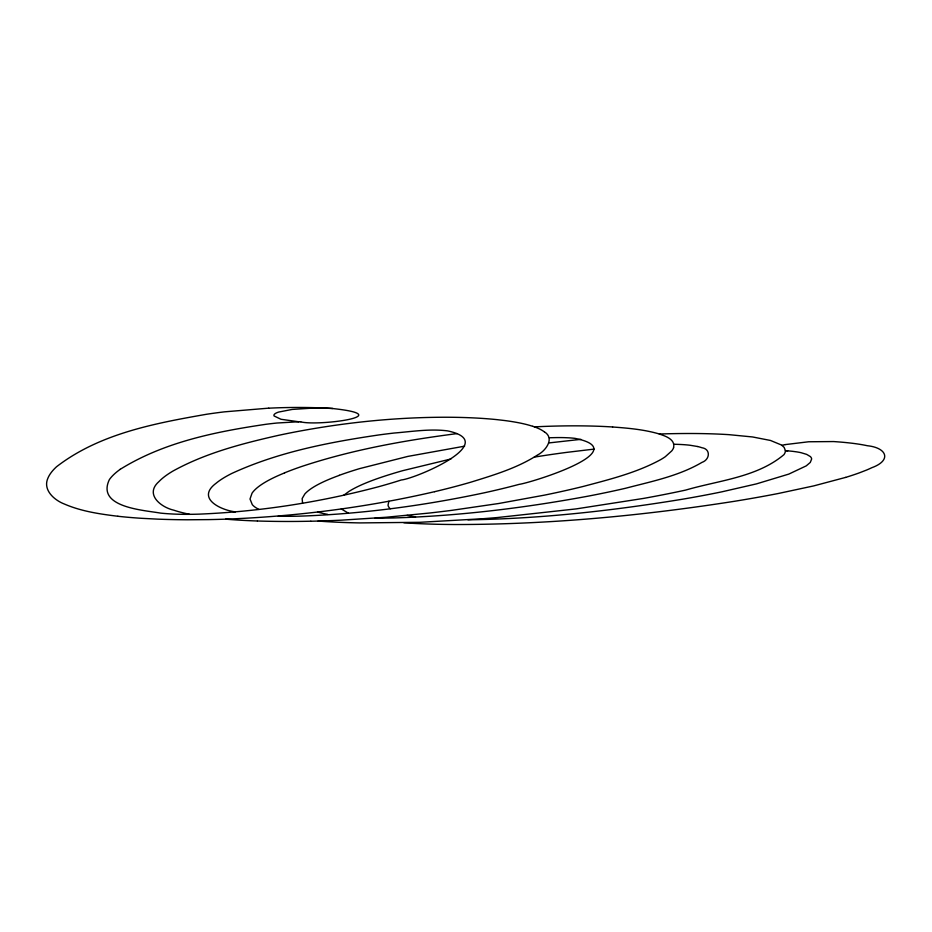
<?xml version="1.0" encoding="UTF-8"?>
<svg xmlns="http://www.w3.org/2000/svg" width="932" height="932" viewBox="0 0 932 932"><rect width="100%" height="100%" fill="white"/><g stroke="black" fill="none" stroke-linecap="round" stroke-linejoin="round"><path stroke-width="1.4" d="M673.58 447.721C675.653 438.879 664.353 435.722 657.98 433.601C643.197 429.442 627.807 428.103 612.545 426.984M388.877 501.241L388.038 505.167A380.524 39.284 -1.7 0 0 390.252 508.767M343.71 495.288L348.743 491.572A828.711 80.909 -2.8 0 1 383.262 476.602A866.993 83.752 -2.9 0 1 402.764 470.66L450.89 458.998M120.216 469.32C164.032 442.024 215.921 431.667 266.354 424.235A120.065 17.289 -0.1 0 1 276.979 423.023L298.531 421.753M845.58 477.417L813.683 485.91L778.406 493.471A1039.168 144.751 1.6 0 1 734.125 501.346C641.705 515.804 548.214 524.611 454.618 524.518A111.689 11.091 -0.7 0 1 447.418 524.448L441.745 524.367A110.256 10.928 -0.7 0 1 403.882 522.77M434.615 491.677C367.103 507.334 298.042 516.188 228.818 519.042A120.834 12.349 0.3 0 1 208.5 519.613L187.845 519.776A89.856 9.029 0.3 0 1 175.123 519.637A87.107 8.738 0.3 0 1 157.566 519.136L141.326 518.297A108.66 11.021 0.2 0 1 117.898 516.258M785.14 444.611L808.65 441.768L833.569 441.558A118.667 15.005 -2 0 1 852.279 443.271L852.5 443.294A129.874 16.38 -1.9 0 1 867.273 445.717C886.903 447.698 892.075 460.361 871.711 467.748A493.238 63.644 -0.4 0 1 866.352 470.136L859.793 472.687A617.415 81.189 0.1 0 1 845.569 477.417M534.351 457.076L546.362 455.224A333.47 37.991 -1.9 0 1 566.738 452.37L594.162 449.096M464.59 446.172L407.878 456.4L359.507 468.645A857.277 85.138 -2.8 0 0 339.201 475.343M457.099 433.601C404.476 440.382 351.9 449.783 301.455 466.559A1001.399 99.002 -3 0 0 284.505 472.873M548.855 442.933L580.904 439.345M268.707 408.158L224.402 411.851A209.059 30.22 -0.2 0 0 206.52 414.274C154.456 423.373 99.293 433.753 56.561 466.734A1347.404 141.85 -3.4 0 0 48.01 477.941C42.464 489.801 54.219 500.123 64.308 504.002C81.224 511.342 99.677 514.033 117.84 516.258M534.327 426.856L540.898 426.565A118.853 16.543 -1.2 0 1 563.301 425.924A103.219 14.493 -1.2 0 1 612.615 426.973M549.426 437.749L556.311 437.597A32.119 4.485 -1.2 0 1 564.163 437.632L568.8 437.83A25.514 3.577 -1.2 0 1 570.384 437.923A28.344 3.973 -1.2 0 1 575.067 438.378C636.265 450.68 529.236 483.172 519.275 484.325A1983.937 243.893 4.9 0 1 484.419 492.772C424.945 505.447 364.424 513.637 303.646 516.013A60.126 6.105 -0.1 0 1 288.268 516.316M310.857 521.233L313.909 521.163A142.235 14.679 -0.1 0 0 341.496 520.161L386.104 517.26L429.582 513.019A623.799 76.284 1.2 0 0 452.137 510.293L498.713 503.501L544.078 495.207A1957.817 250.871 4.8 0 0 583.723 486.318C609.901 479.351 636.707 472.71 660.648 459.651A642.94 87.375 1.2 0 0 665.297 456.703L671.716 450.937A416.359 56.712 0.2 0 0 673.591 447.721M467.969 519.811C540.001 518.844 611.823 510.818 682.853 499.156A994.677 136.468 1.8 0 0 721.962 491.805L756.423 483.894L788.833 474.085L806.238 465.872L810.281 462.435L811.632 459.057A170.871 21.401 -1.5 0 0 810.362 456.587L806.693 454.397L801.147 452.719A66.428 8.365 -1.9 0 0 796.72 451.88L793.016 451.379A49.78 6.291 -2 0 0 786.561 450.785L785.373 450.692M288.256 516.305L283.969 516.305A40.076 4.031 -0.1 0 1 278.598 516.235L278.272 516.223M673.906 444.273L675.618 444.308A36.616 4.881 -1.6 0 1 684.286 444.704A39.424 5.254 -1.6 0 1 690.123 445.263L697.614 446.521M257.43 520.988L259.958 521.07A101.646 10.264 -0.1 0 0 310.81 521.209M787.691 450.867L786.561 450.785M301.106 421.928C318.196 426.204 399.712 415.707 332.689 408.542A40.053 6.303 0 0 0 312.628 408.111L292.182 409.428L278.61 412.072A48.732 7.642 0 0 0 274.078 415.963L280.986 419.272L298.694 421.765M300.733 421.905L299.067 421.788M415.544 516.922L407.051 515.384M235.342 511.878C221.338 510.235 195.452 498.492 216.212 483.16A953.786 98.093 -2.8 0 1 231.812 473.444C278.155 452.078 328.845 442.269 379.056 434.918A193.518 25.91 -0.9 0 1 394.294 433.019C411.944 431.598 429.885 428.615 447.593 430.887C501.824 442.304 415.09 478.78 401.331 479.968A4438.452 404.605 7 0 1 377.891 486.912C319.618 502.325 259.632 511.633 199.378 514.126A45.948 4.648 0.3 0 1 188.812 514.336C179.41 514.394 169.997 514.056 160.63 513.124C143.866 510.13 96.112 507.497 109.335 479.677A1133.102 119.622 -3 0 1 120.216 469.32M532.685 426.297L530.075 425.493A131.342 19.083 -0.5 0 0 517.971 422.627L517.132 422.476A111.141 16.263 -0.5 0 0 505.039 420.577L496.919 419.633A97.371 14.33 -0.6 0 0 481.995 418.386L481.436 418.352A95.029 14.003 -0.6 0 0 443.714 417.245C393.467 417.408 343.279 422.709 293.953 432.192A467.515 58.192 -1.5 0 0 278.12 435.43C242.04 443.597 205.599 453.034 173.014 471.021A1111.445 114.205 -3.1 0 0 158.964 481.576C144.367 494.356 160.991 507.299 173.83 510.188A268.847 28.659 -0.6 0 0 189.697 514.324M348.44 513.217L341.263 508.919M258.886 509.431L255.869 507.695A470.334 50.083 -1.6 0 1 252.292 504.643L250.009 499.016L252.048 493.179A928.971 93.433 -2.8 0 1 284.644 472.885M544.603 431.97C555.018 438.623 545.465 451.006 537.578 454.979C517.283 468.085 493.774 475.064 470.905 482.159A3902.447 392.232 6.8 0 1 434.615 491.677M302.562 503.21L302.154 498.562L304.846 493.96A802.802 80.816 -2.7 0 1 339.353 475.355M318.138 521.046A108.531 10.893 -0.4 0 0 336.592 522.188A101.087 10.112 -0.4 0 0 359.973 522.91L419.901 522.304L482.974 518.716A348.603 39.505 0 0 0 497.478 517.528L576.197 508.895L643.476 498.422A1339.855 185.119 3 0 0 685.731 490.069C718.537 480.446 756.912 477.417 783.94 454.653A321.097 42.231 -0.7 0 0 785.396 450.622L784.15 447.395L781.517 445.03L770.496 440.463L752.555 436.957L728.999 434.662A108.054 14.434 -1.6 0 0 700.375 433.578L696.542 433.531A119.739 15.891 -1.6 0 0 659.32 434.021M257.383 521A100.574 10.135 -0.1 0 1 225.672 519.147M268.777 408.193A93.375 14.26 0.1 0 1 332.864 408.472M532.836 426.285A189.755 27.203 -0.2 0 1 544.439 431.982M697.625 446.521A76.715 10.124 -1.5 0 1 701.808 447.71C710.953 448.944 709.998 459.674 701.959 462.388C678.624 476.112 651.491 481.46 625.605 488.252A1309.332 176.602 3.2 0 1 588.313 496.115C524.11 508.045 459.033 515.944 393.723 517.947A67.151 6.792 -0.4 0 1 384.834 518.099L383.285 518.11A54.324 5.452 -0.4 0 1 375.107 518.11M327.831 514.417A173.049 18.034 -0.8 0 1 317.567 511.983M781.96 445.345A42.802 5.557 -2.3 0 1 785.14 444.611"/></g></svg>
